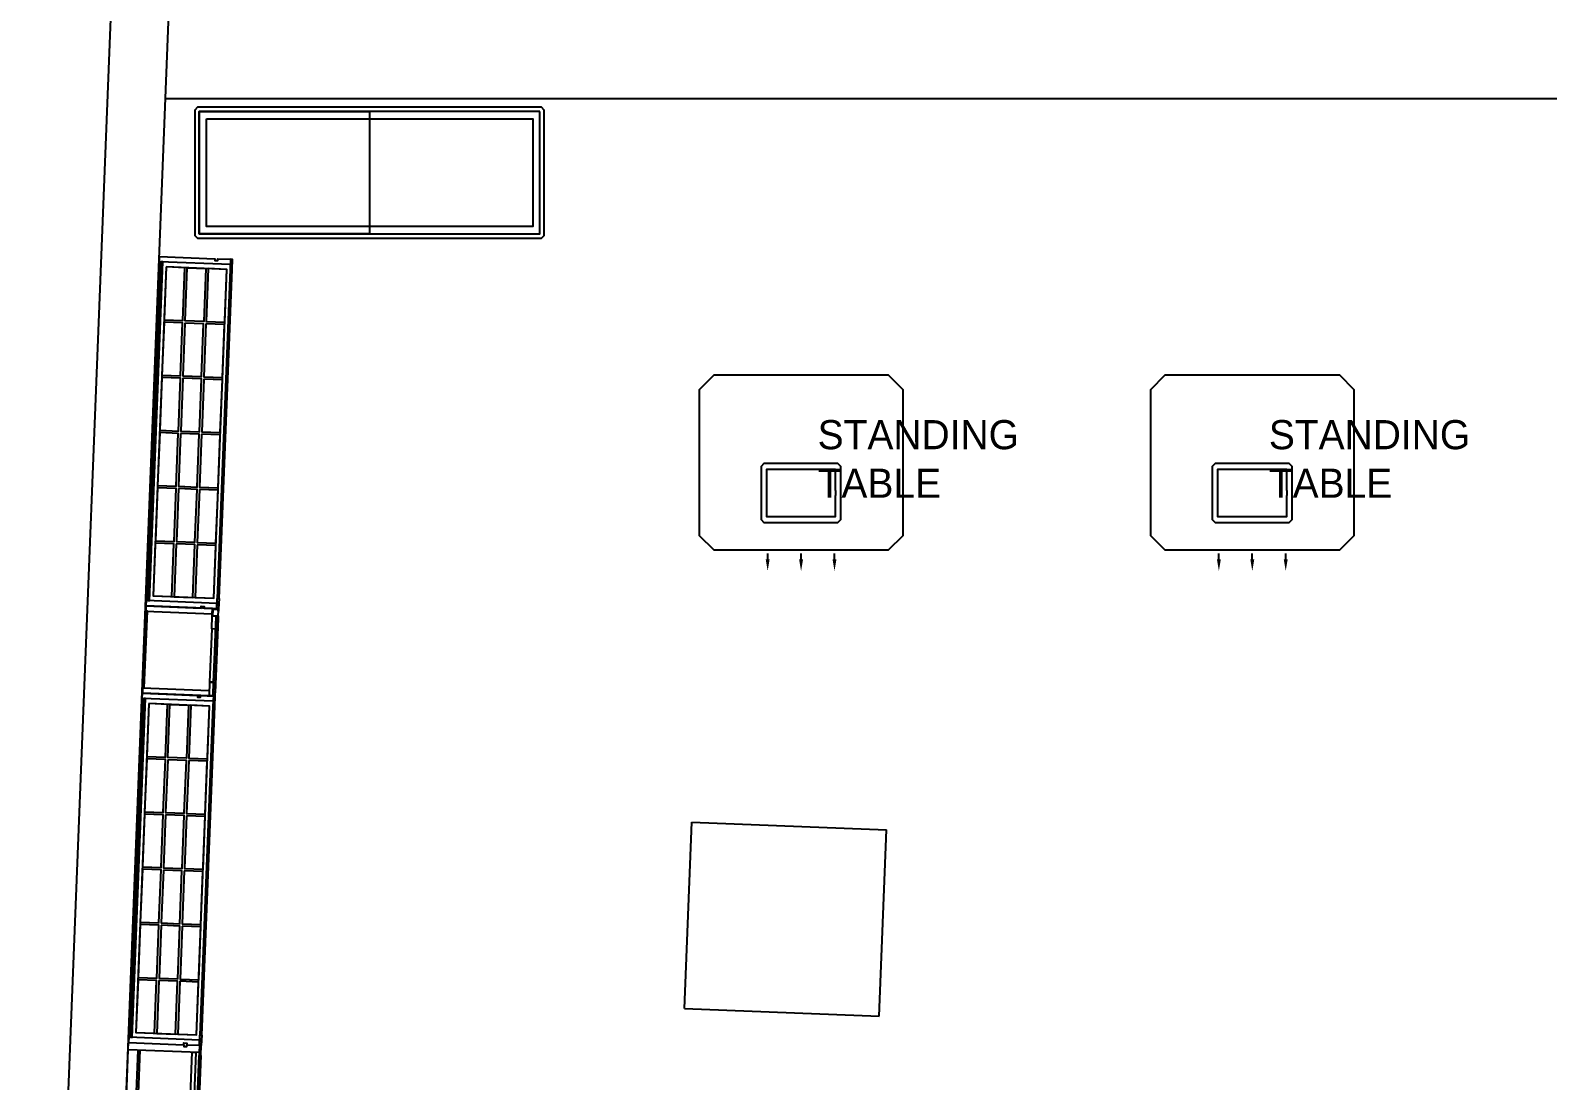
# Model space of a CAD drawing. Header units: metres. Extents: x -7692 to 2323, y -5243 to 5750.
# Drawn here: x -7692 to -2484, y -1460 to 2145 of the extents above; entities that cross this region are included whole.
import ezdxf

# ---------------------------------------------------------------- set-up
doc = ezdxf.new("R2010")
doc.units = ezdxf.units.M
for name, color, linetype in [('I-LK FF&E', 1, 'Continuous'), ('I-LK TEXT', 31, 'Continuous'), ('LN-ELEVATION-1', 81, 'Continuous'), ('LN-ELEVATION-2', 103, 'Continuous'), ('LN-ELEVATION-3', 125, 'Continuous'), ('LN-ELEVATION-4', 145, 'Continuous'), ('LN-ELEVATION-5', 167, 'Continuous'), ('RETAIL_SEPARATOR', 4, 'Continuous'), ('WALLS', 7, 'Continuous')]:
    doc.layers.add(name, color=color, linetype=linetype)

# ---------------------------------------------------------------- blocks, each defined once
blk = doc.blocks.new('2 seater bench')
at = {"layer": 'LN-ELEVATION-2'}
for points in [[(-585, 192.5), (0, 192.5), (0, -227.5), (-585, -227.5)], [(585, 192.5), (0, 192.5), (0, -227.5), (585, -227.5)]]:
    blk.add_lwpolyline(points, close=True, dxfattribs=at)
at = {"layer": 'LN-ELEVATION-5'}
for points in [[(590, 207.5), (-590, 207.5), (-600, 197.5), (-600, -232.5), (-590, -242.5), (590, -242.5), (600, -232.5), (600, 197.5)], [(585, 192.5), (-585, 192.5), (-585, -227.5), (585, -227.5)], [(-560, 167.5), (560, 167.5), (560, -202.5), (-560, -202.5)]]:
    blk.add_lwpolyline(points, close=True, dxfattribs=at)
blk = doc.blocks.new('MEDIUM_BENCH_1')
at = {"layer": 'I-LK FF&E'}
blk.add_blockref('2 SEATER BENCH', (600, 242.5), dxfattribs=at)
blk = doc.blocks.new('standing table')
at = {"layer": 'LN-ELEVATION-1', "linetype": 'ByBlock'}
for p, q in [((235.3, -32.3), (235.3, -12)), ((350, -32.3), (350, -12)), ((464.7, -32.3), (464.7, -12))]:
    blk.add_line(p, q, dxfattribs=at)
at = {"layer": 'LN-ELEVATION-1'}
for points in [[(222.7, 94.5), (476.7, 94.5), (486.7, 104.5), (486.7, 286.5), (476.7, 296.5), (222.7, 296.5), (212.7, 286.5), (212.7, 104.5)], [(467.2, 186), (467.2, 113.5), (232.2, 113.5), (232.2, 277.5), (467.2, 277.5), (467.2, 205), (468.6, 203.1), (468.6, 187.9)]]:
    blk.add_lwpolyline(points, close=True, dxfattribs=at)
at = {"layer": 'LN-ELEVATION-1', "linetype": 'ByBlock'}
for points in [[(241.9, -32.3), (228.6, -32.3), (235.3, -72.3)], [(356.7, -32.3), (343.3, -32.3), (350, -72.3)], [(471.4, -32.3), (458.1, -32.3), (464.7, -72.3)]]:
    blk.add_solid(points, dxfattribs=at)
at = {"layer": 'LN-ELEVATION-2'}
blk.add_lwpolyline([(50, 0), (650, 0), (700, 50), (700, 550), (650, 600), (50, 600), (0, 550), (0, 50)], close=True, dxfattribs=at)
blk = doc.blocks.new('STANDING_TABLE_1')
at = {"layer": 'I-LK FF&E'}
blk.add_blockref('STANDING TABLE', (0, 72.3), dxfattribs=at)
at = {"layer": 'I-LK TEXT', "color": 0, "linetype": 'Continuous', "insert": (406.8, 518.2), "char_height": 100, "width": 783.964, "attachment_point": 1}
blk.add_mtext('\\pxql;STANDING TABLE', dxfattribs=at)
blk = doc.blocks.new('STANDING_TABLE_2')
at = {"layer": 'I-LK FF&E'}
blk.add_blockref('STANDING TABLE', (0, 72.3), dxfattribs=at)
at = {"layer": 'I-LK TEXT', "color": 0, "linetype": 'Continuous', "insert": (406.8, 518.2), "char_height": 100, "width": 783.964, "attachment_point": 1}
blk.add_mtext('\\pxql;STANDING TABLE', dxfattribs=at)
blk = doc.blocks.new('jj 1200')
at = {"layer": 'LN-ELEVATION-1'}
for points in [[(-407.9, 220), (-407.9, 30), (-401.9, 30), (-401.9, 20), (-407.9, 20), (-407.9, -24), (-382.9, -24), (-382.9, 220)], [(792.1, 220), (792.1, 30), (786.1, 30), (786.1, 20), (792.1, 20), (792.1, -24), (767.1, -24), (767.1, 220)], [(-382.9, 180), (767.1, 180), (767.1, 186), (-382.9, 186)], [(-372.9, -24), (-372.9, -30), (-407.9, -30), (-407.9, -24)], [(757.1, -24), (757.1, -30), (792.1, -30), (792.1, -24)]]:
    blk.add_lwpolyline(points, close=True, dxfattribs=at)
at = {"layer": 'LN-ELEVATION-3'}
for p, q in [((767.1, 220), (-382.9, 220)), ((757.1, -24), (-372.9, -24)), ((-372.9, -30), (757.1, -30))]:
    blk.add_line(p, q, dxfattribs=at)
at = {"layer": 'LN-ELEVATION-4'}
blk.add_lwpolyline([(767.1, 0), (-382.9, 0), (-382.9, -12), (767.1, -12)], close=True, dxfattribs=at)
blk = doc.blocks.new('JJ_FIXTURE_LARGE_8')
at = {"layer": 'I-LK FF&E', "xscale": -1}
blk.add_blockref('JJ 1200', (792.1, 30), dxfattribs=at)
blk = doc.blocks.new('12mm vc plan')
at = {"layer": 'LN-ELEVATION-1'}
for points in [[(-1200, 250), (-1200, 60), (-1194, 60), (-1194, 50), (-1200, 50), (-1200, 6), (-1182, 6), (-1182, 250)], [(-18, 238), (-1182, 238), (-1182, 244), (-18, 244)], [(0, 250), (0, 60), (-6, 60), (-6, 50), (0, 50), (0, 6), (-18, 6), (-18, 250)], [(-1165, 6), (-1165, 0), (-1200, 0), (-1200, 6)], [(-35, 6), (-35, 0), (0, 0), (0, 6)]]:
    blk.add_lwpolyline(points, close=True, dxfattribs=at)
at = {"layer": 'LN-ELEVATION-3'}
for p, q in [((-1182, 250), (-18, 250)), ((-1165, 6), (-35, 6)), ((-35, 0), (-1165, 0))]:
    blk.add_line(p, q, dxfattribs=at)
for points in [[(-1165, 226), (-35, 226), (-35, 18), (-1165, 18)], [(-1165, 226), (-983.3, 226), (-983.3, 162), (-1165, 162)], [(-975.3, 226), (-793.7, 226), (-793.7, 162), (-975.3, 162)], [(-785.7, 226), (-604, 226), (-604, 162), (-785.7, 162)], [(-596, 226), (-414.3, 226), (-414.3, 162), (-596, 162)], [(-406.3, 226), (-224.7, 226), (-224.7, 162), (-406.3, 162)], [(-216.7, 226), (-35, 226), (-35, 162), (-216.7, 162)], [(-1165, 90), (-983.3, 90), (-983.3, 154), (-1165, 154)], [(-975.3, 154), (-793.7, 154), (-793.7, 90), (-975.3, 90)], [(-785.7, 154), (-604, 154), (-604, 90), (-785.7, 90)], [(-596, 154), (-414.3, 154), (-414.3, 90), (-596, 90)], [(-406.3, 154), (-224.7, 154), (-224.7, 90), (-406.3, 90)], [(-216.7, 154), (-35, 154), (-35, 90), (-216.7, 90)], [(-1165, 82), (-983.3, 82), (-983.3, 18), (-1165, 18)], [(-975.3, 82), (-793.7, 82), (-793.7, 18), (-975.3, 18)], [(-785.7, 82), (-604, 82), (-604, 18), (-785.7, 18)], [(-596, 82), (-414.3, 82), (-414.3, 18), (-596, 18)], [(-406.3, 82), (-224.7, 82), (-224.7, 18), (-406.3, 18)], [(-216.7, 82), (-35, 82), (-35, 18), (-216.7, 18)]]:
    blk.add_lwpolyline(points, close=True, dxfattribs=at)
blk = doc.blocks.new('VC_FIXTURE_LARGE_1')
at = {"layer": 'I-LK FF&E', "xscale": -1}
blk.add_blockref('12MM VC PLAN', (0, 0), dxfattribs=at)
blk = doc.blocks.new('mirror unit')
at = {"layer": 'Defpoints'}
blk.add_lwpolyline([(512.9, 101.3), (212.9, 101.3), (212.9, -148.7), (512.9, -148.7)], close=True, dxfattribs=at)
at = {"layer": 'LN-ELEVATION-1'}
for points in [[(212.9, 101.3), (230.9, 101.3), (230.9, -127.7), (212.9, -127.7)], [(230.9, 95.3), (494.9, 95.3), (494.9, 101.3), (230.9, 101.3)], [(512.9, 101.3), (494.9, 101.3), (494.9, -127.7), (512.9, -127.7)], [(259.9, -141.7), (259.9, -127.7), (214.9, -127.7), (214.9, -148.7), (223.9, -148.7), (223.9, -147.2), (216.4, -147.2), (216.4, -141.7)], [(442.9, -141.7), (442.9, -127.7), (487.9, -127.7), (487.9, -148.7), (478.9, -148.7), (478.9, -147.2), (486.4, -147.2), (486.4, -141.7)], [(504.9, -148.7), (504.9, -147.2), (509.4, -147.2), (509.4, -129.2), (487.9, -129.2), (487.9, -127.7), (510.9, -127.7), (510.9, -148.7)]]:
    blk.add_lwpolyline(points, close=True, dxfattribs=at)
at = {"layer": 'LN-ELEVATION-2', "color": 4}
blk.add_lwpolyline([(216.4, -141.7), (486.4, -141.7), (486.4, -147.2), (216.4, -147.2)], close=True, dxfattribs=at)
at = {"layer": 'LN-ELEVATION-2'}
blk.add_lwpolyline([(259.9, -141.7), (442.9, -141.7), (442.9, -127.7), (259.9, -127.7)], close=True, dxfattribs=at)
at = {"layer": 'LN-ELEVATION-4'}
blk.add_line((478.9, -148.7), (223.9, -148.7), dxfattribs=at)
blk = doc.blocks.new('MIRROR_DIFFERENT_8')
at = {"layer": 'I-LK FF&E'}
blk.add_blockref('MIRROR UNIT', (-212.9, 148.7), dxfattribs=at)
blk = doc.blocks.new('VC_FIXTURE_LARGE_2')
at = {"layer": 'I-LK FF&E', "xscale": -1}
blk.add_blockref('12MM VC PLAN', (0, 0), dxfattribs=at)

msp = doc.modelspace()

# ---------------------------------------------------------------- linework, layer by layer
at = {"layer": 'LENS_WALL_OUTLINE'}
msp.add_lwpolyline([(2006, -5124.8), (2157.6, -1288.6), (1643.7, -1268.3), (1652.9, -1037.3), (2090.6, -1054.6), (2322.7, 4816.4), (1874.9, 4834), (1893.9, 5315.3), (579.1, 5228.1), (-1772.1, 5316.8), (-1764.6, 5507.9), (-4729.6, 5625.1), (-4746.9, 5187.5), (-4984.5, 5196.9), (-4966.3, 5658.7), (-7276.7, 5750), (-7692.4, -4768.6), (-4222.3, -4905.8), (-4226.6, -5016.3), (-2415.7, -5087.9), (-2418.5, -5160.6)], close=True, dxfattribs=at)
at = {"layer": 'RETAIL_SEPARATOR'}
msp.add_line((-7228.2, 1911.2), (2007.7, 1911.2), dxfattribs=at)
at = {"layer": 'WALLS'}
for p, q in [((-7484.6, -4576.7), (-7084.7, 5542.3)), ((-5447.4, -1212.2), (-5422.1, -573)), ((-5422.1, -573), (-4753.6, -599.5)), ((-4778.8, -1238.7), (-4753.6, -599.5)), ((-5447.4, -1212.2), (-4778.8, -1238.7))]:
    msp.add_line(p, q, dxfattribs=at)

# ---------------------------------------------------------------- block references
for name, p in [('MEDIUM_BENCH_1', (-7128.2, 1431.2)), ('STANDING_TABLE_1', (-5396.9, 288.9)), ('STANDING_TABLE_2', (-3848.1, 288.9))]:
    msp.add_blockref(name, p)
at = {"rotation": 87.73674599564038}
for name, p in [('VC_FIXTURE_LARGE_2', (-7046.2, 159.7)), ('MIRROR_DIFFERENT_8', (-7058.1, -140.1)), ('VC_FIXTURE_LARGE_1', (-7105.5, -1339.1)), ('JJ_FIXTURE_LARGE_8', (-7152.9, -2538.2))]:
    msp.add_blockref(name, p, dxfattribs=at)

doc.saveas('drawing.dxf')
